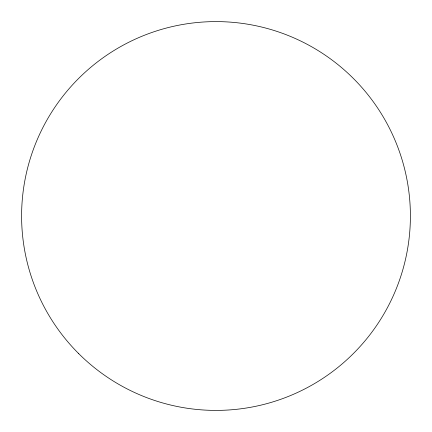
<?xml version="1.0" encoding="UTF-8"?>
<svg xmlns="http://www.w3.org/2000/svg" width="432" height="432" viewBox="0 0 432 432"><rect width="100%" height="100%" fill="white"/><g stroke="black" fill="none" stroke-linecap="round" stroke-linejoin="round"><path stroke-width="0.65" d="M78.538 353.462A194.4 194.4 0 0 0 403.774 266.312A194.4 194.4 0 0 0 165.688 28.226A194.4 194.4 0 0 0 78.538 353.462"/></g></svg>
